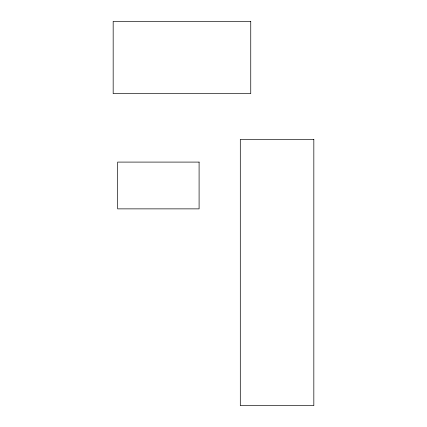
<?xml version="1.0" encoding="UTF-8"?>
<svg xmlns="http://www.w3.org/2000/svg" width="427" height="427" viewBox="0 0 427 427"><rect width="100%" height="100%" fill="white"/><g stroke="black" fill="none" stroke-linecap="round" stroke-linejoin="round"><path stroke-width="0.64" d="M250.745 21.35L113.171 21.35L113.171 93.646L250.745 93.646L250.745 21.35M313.829 139.373L240.3 139.373L240.3 405.65L313.829 405.65L313.829 139.373M199.094 162.095L117.628 162.095L117.628 208.867L199.094 208.867L199.094 162.095"/></g></svg>
